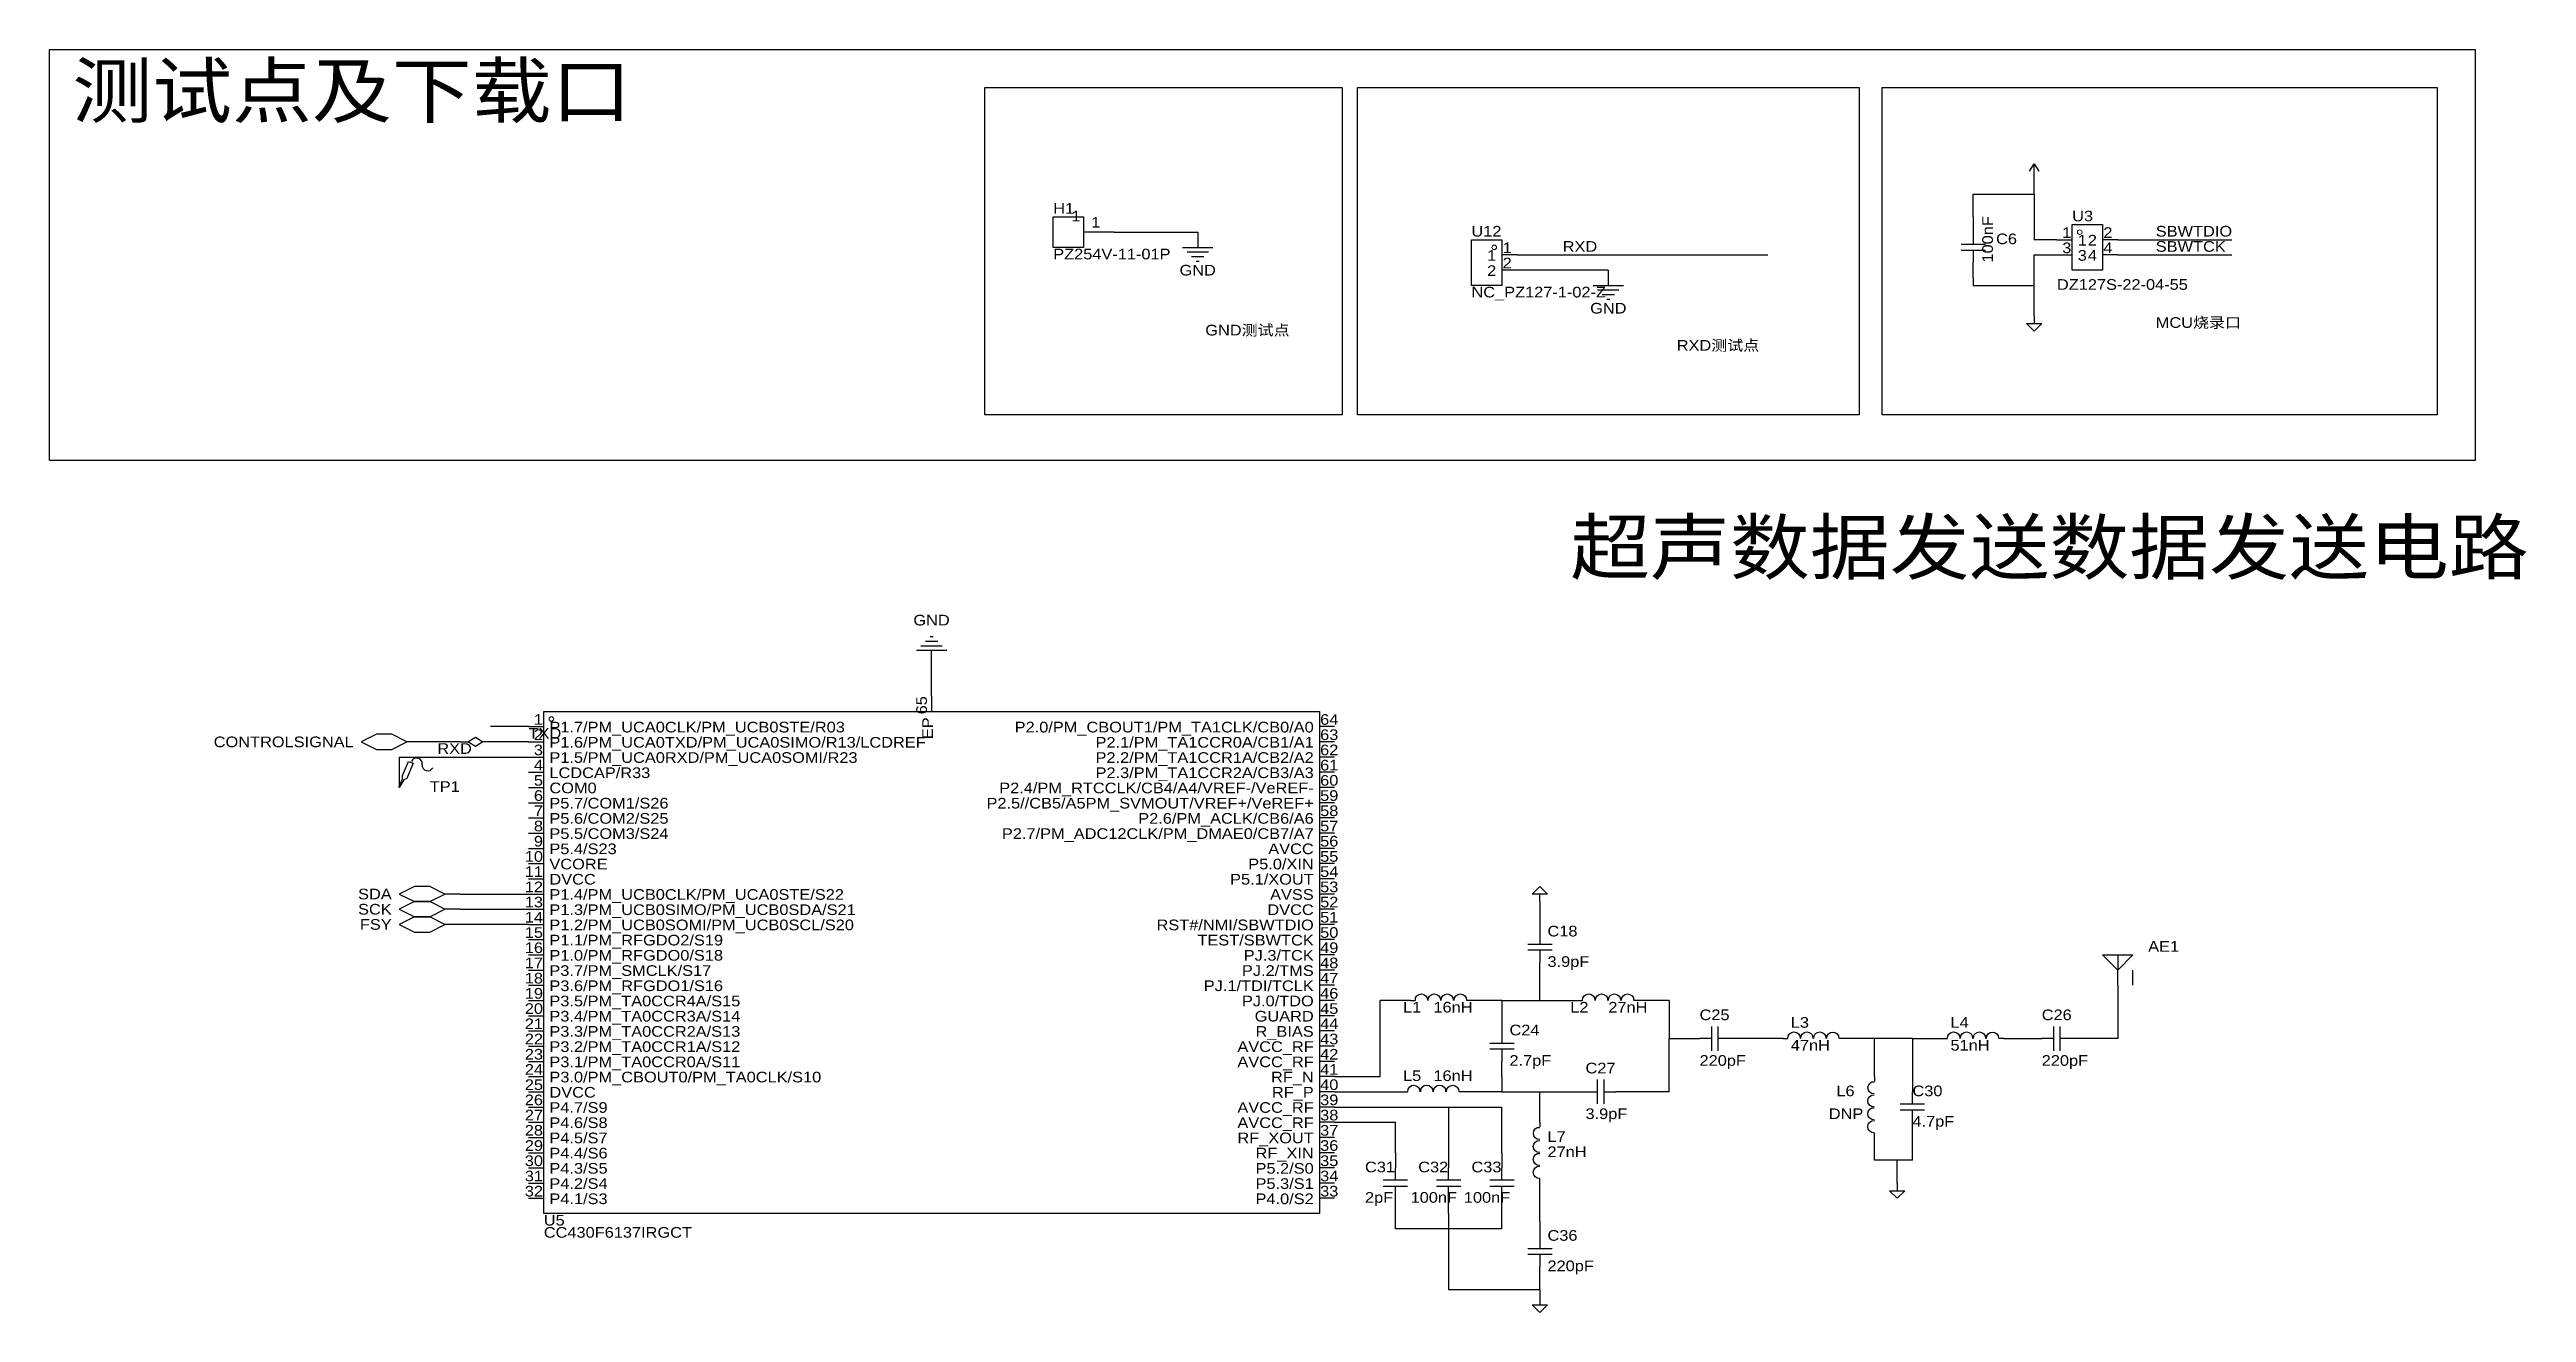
# Model space of a CAD drawing. Header units: millimetres. Extents: x 9 to 423, y 83 to 293.
import ezdxf
from ezdxf.enums import TextEntityAlignment as Align

# ---------------------------------------------------------------- set-up
doc = ezdxf.new("R2010")
doc.units = ezdxf.units.MM
doc.header["$MEASUREMENT"] = 0
doc.styles.get("Standard").update_dxf_attribs({"font": 'arial.ttf'})

msp = doc.modelspace()

# ---------------------------------------------------------------- linework, layer by layer
at = {"color": 1, "true_color": 0x000000}
for points in [[(8.89, 293.37), (414.02, 293.37), (414.02, 224.79), (8.89, 224.79)], [(165.1, 287.02), (224.79, 287.02), (224.79, 232.41), (165.1, 232.41)], [(227.33, 287.02), (311.15, 287.02), (311.15, 232.41), (227.33, 232.41)], [(314.96, 287.02), (407.67, 287.02), (407.67, 232.41), (314.96, 232.41)], [(78.74, 177.8), (80.01, 178.56), (81.28, 177.8), (80.01, 177.04)]]:
    msp.add_lwpolyline(points, close=True, dxfattribs=at)
at = {"color": 1, "true_color": 0xa00000}
for points in [[(339.6, 273.05), (340.36, 274.32)], [(340.36, 271.78), (340.36, 274.32)], [(340.36, 274.32), (341.12, 273.05)], [(328.17, 260.86), (332.23, 260.86)], [(330.2, 262.89), (330.2, 260.86)], [(198.12, 260.35), (203.2, 260.35)], [(198.88, 259.59), (202.44, 259.59)], [(199.64, 258.83), (201.68, 258.83)], [(200.41, 258.06), (200.91, 258.06)], [(332.23, 259.84), (328.17, 259.84)], [(330.2, 259.84), (330.2, 257.81)], [(266.7, 254), (271.78, 254)], [(267.46, 253.24), (271.02, 253.24)], [(268.22, 252.48), (270.26, 252.48)], [(268.99, 251.71), (269.49, 251.71)], [(340.36, 248.92), (340.36, 247.65), (341.63, 247.65), (340.36, 246.38), (339.09, 247.65), (340.36, 247.65)], [(157.23, 194.56), (155.19, 194.56)], [(156.46, 195.33), (155.96, 195.33)], [(158.75, 193.04), (153.67, 193.04)], [(157.99, 193.8), (154.43, 193.8)], [(257.81, 151.13), (257.81, 152.4), (256.54, 152.4), (257.81, 153.67), (259.08, 152.4), (257.81, 152.4)], [(257.81, 146.05), (257.81, 144.02)], [(255.78, 144.02), (259.84, 144.02)], [(259.84, 143), (255.78, 143)], [(257.81, 143), (257.81, 140.97)], [(354.33, 139.7), (351.79, 142.24)], [(351.79, 142.24), (354.33, 142.24), (356.87, 142.24)], [(356.87, 142.24), (354.33, 139.7)], [(354.33, 142.24), (354.33, 139.7)], [(237.01, 134.64), (237.06, 135.05), (237.28, 135.41), (237.62, 135.65), (238.02, 135.73), (238.43, 135.64), (238.77, 135.41), (238.99, 135.05), (239.03, 134.63)], [(239.17, 134.64), (239.21, 135.05), (239.43, 135.41), (239.77, 135.65), (240.18, 135.73), (240.58, 135.65), (240.92, 135.41), (241.14, 135.05), (241.19, 134.64)], [(241.32, 134.64), (241.37, 135.05), (241.58, 135.41), (241.93, 135.65), (242.33, 135.73), (242.73, 135.65), (243.07, 135.41), (243.29, 135.05), (243.34, 134.64)], [(243.51, 134.64), (243.56, 135.05), (243.78, 135.4), (244.12, 135.63), (244.52, 135.71), (244.92, 135.63), (245.26, 135.4), (245.48, 135.05), (245.53, 134.63)], [(264.95, 134.64), (265, 135.05), (265.22, 135.41), (265.56, 135.65), (265.96, 135.73), (266.37, 135.64), (266.71, 135.41), (266.93, 135.05), (266.97, 134.63)], [(267.11, 134.64), (267.15, 135.05), (267.37, 135.41), (267.71, 135.65), (268.12, 135.73), (268.52, 135.65), (268.86, 135.41), (269.08, 135.05), (269.13, 134.64)], [(269.26, 134.64), (269.31, 135.05), (269.52, 135.41), (269.87, 135.65), (270.27, 135.73), (270.67, 135.65), (271.01, 135.41), (271.23, 135.05), (271.28, 134.64)], [(271.45, 134.64), (271.5, 135.05), (271.72, 135.4), (272.06, 135.63), (272.46, 135.71), (272.86, 135.63), (273.2, 135.4), (273.42, 135.05), (273.47, 134.63)], [(251.46, 129.54), (251.46, 127.51)], [(286.51, 128.27), (284.48, 128.27)], [(286.51, 126.24), (286.51, 130.3)], [(287.53, 130.3), (287.53, 126.24)], [(289.56, 128.27), (287.53, 128.27)], [(299.24, 128.29), (299.29, 128.7), (299.51, 129.06), (299.85, 129.3), (300.25, 129.38), (300.66, 129.29), (301, 129.06), (301.22, 128.7), (301.26, 128.28)], [(301.4, 128.29), (301.44, 128.7), (301.66, 129.06), (302, 129.3), (302.41, 129.38), (302.81, 129.3), (303.15, 129.06), (303.37, 128.7), (303.42, 128.29)], [(303.55, 128.29), (303.6, 128.7), (303.81, 129.06), (304.16, 129.3), (304.56, 129.38), (304.96, 129.3), (305.3, 129.06), (305.52, 128.7), (305.57, 128.29)], [(305.74, 128.29), (305.79, 128.7), (306.01, 129.05), (306.35, 129.28), (306.75, 129.36), (307.15, 129.28), (307.49, 129.05), (307.71, 128.7), (307.76, 128.28)], [(325.91, 128.29), (325.96, 128.7), (326.18, 129.06), (326.52, 129.3), (326.92, 129.38), (327.33, 129.29), (327.67, 129.06), (327.89, 128.7), (327.93, 128.28)], [(328.07, 128.29), (328.11, 128.7), (328.33, 129.06), (328.67, 129.3), (329.08, 129.38), (329.48, 129.3), (329.82, 129.06), (330.04, 128.7), (330.09, 128.29)], [(330.22, 128.29), (330.27, 128.7), (330.48, 129.06), (330.83, 129.3), (331.23, 129.38), (331.63, 129.3), (331.97, 129.06), (332.19, 128.7), (332.24, 128.29)], [(332.41, 128.29), (332.46, 128.7), (332.68, 129.05), (333.02, 129.28), (333.42, 129.36), (333.82, 129.28), (334.16, 129.05), (334.38, 128.7), (334.43, 128.28)], [(343.66, 128.27), (341.63, 128.27)], [(343.66, 126.24), (343.66, 130.3)], [(344.68, 130.3), (344.68, 126.24)], [(346.71, 128.27), (344.68, 128.27)], [(249.43, 127.51), (253.49, 127.51)], [(253.49, 126.49), (249.43, 126.49)], [(251.46, 126.49), (251.46, 124.46)], [(235.74, 119.4), (235.79, 119.81), (236.01, 120.17), (236.35, 120.41), (236.75, 120.49), (237.16, 120.4), (237.5, 120.17), (237.72, 119.81), (237.76, 119.39)], [(237.9, 119.4), (237.94, 119.81), (238.16, 120.17), (238.5, 120.41), (238.91, 120.49), (239.31, 120.41), (239.65, 120.17), (239.87, 119.81), (239.92, 119.4)], [(240.05, 119.4), (240.1, 119.81), (240.31, 120.17), (240.66, 120.41), (241.06, 120.49), (241.46, 120.41), (241.8, 120.17), (242.02, 119.81), (242.07, 119.4)], [(242.24, 119.4), (242.29, 119.81), (242.51, 120.16), (242.85, 120.39), (243.25, 120.47), (243.65, 120.39), (243.99, 120.16), (244.21, 119.81), (244.26, 119.39)], [(267.46, 117.35), (267.46, 121.41)], [(268.48, 121.41), (268.48, 117.35)], [(313.67, 119.05), (313.26, 119.1), (312.91, 119.32), (312.68, 119.66), (312.6, 120.06), (312.68, 120.46), (312.91, 120.8), (313.26, 121.02), (313.68, 121.07)], [(265.43, 119.38), (267.46, 119.38)], [(268.48, 119.38), (270.51, 119.38)], [(313.67, 116.86), (313.26, 116.91), (312.9, 117.12), (312.66, 117.47), (312.58, 117.87), (312.66, 118.27), (312.9, 118.61), (313.26, 118.83), (313.67, 118.88)], [(313.67, 114.71), (313.26, 114.75), (312.9, 114.97), (312.66, 115.31), (312.58, 115.72), (312.66, 116.12), (312.9, 116.46), (313.26, 116.68), (313.67, 116.73)], [(318.01, 117.35), (322.07, 117.35)], [(322.07, 116.33), (318.01, 116.33)], [(320.04, 117.35), (320.04, 119.38)], [(320.04, 114.3), (320.04, 116.33)], [(257.79, 111.43), (257.38, 111.48), (257.03, 111.7), (256.8, 112.04), (256.72, 112.44), (256.8, 112.84), (257.03, 113.18), (257.38, 113.4), (257.8, 113.45)], [(313.67, 112.55), (313.26, 112.6), (312.9, 112.82), (312.66, 113.16), (312.58, 113.56), (312.67, 113.97), (312.9, 114.31), (313.26, 114.53), (313.68, 114.57)], [(257.79, 109.24), (257.38, 109.29), (257.02, 109.5), (256.78, 109.85), (256.7, 110.25), (256.78, 110.65), (257.02, 110.99), (257.38, 111.21), (257.79, 111.26)], [(257.79, 107.09), (257.38, 107.13), (257.02, 107.35), (256.78, 107.69), (256.7, 108.1), (256.78, 108.5), (257.02, 108.84), (257.38, 109.06), (257.79, 109.11)], [(235.71, 104.65), (231.65, 104.65)], [(231.65, 103.63), (235.71, 103.63)], [(233.68, 104.65), (233.68, 106.68)], [(233.68, 101.6), (233.68, 103.63)], [(244.6, 104.65), (240.54, 104.65)], [(240.54, 103.63), (244.6, 103.63)], [(242.57, 104.65), (242.57, 106.68)], [(242.57, 101.6), (242.57, 103.63)], [(253.49, 104.65), (249.43, 104.65)], [(249.43, 103.63), (253.49, 103.63)], [(251.46, 104.65), (251.46, 106.68)], [(251.46, 101.6), (251.46, 103.63)], [(257.79, 104.93), (257.38, 104.98), (257.02, 105.2), (256.78, 105.54), (256.7, 105.94), (256.79, 106.35), (257.02, 106.69), (257.38, 106.91), (257.8, 106.95)], [(317.5, 104.14), (317.5, 102.87), (318.77, 102.87), (317.5, 101.6), (316.23, 102.87), (317.5, 102.87)], [(257.81, 95.25), (257.81, 93.22)], [(255.78, 93.22), (259.84, 93.22)], [(259.84, 92.2), (255.78, 92.2)], [(257.81, 92.2), (257.81, 90.17)], [(257.81, 85.09), (257.81, 83.82), (259.08, 83.82), (257.81, 82.55), (256.54, 83.82), (257.81, 83.82)]]:
    msp.add_lwpolyline(points, dxfattribs=at)
at = {"color": 1, "true_color": 0x008800}
for points in [[(330.2, 269.24), (340.36, 269.24)], [(330.2, 265.43), (330.2, 269.24)], [(340.36, 269.24), (340.36, 271.78)], [(340.36, 269.24), (340.36, 261.62)], [(186.69, 262.89), (200.66, 262.89)], [(344.17, 261.62), (340.36, 261.62)], [(354.33, 261.62), (373.38, 261.62)], [(254, 259.08), (295.91, 259.08)], [(269.24, 256.54), (254, 256.54)], [(340.36, 254), (340.36, 259.08)], [(340.36, 259.08), (344.17, 259.08)], [(354.33, 259.08), (373.38, 259.08)], [(330.2, 255.27), (330.2, 254)], [(330.2, 254), (340.36, 254)], [(340.36, 248.92), (340.36, 254)], [(156.21, 185.42), (156.21, 190.5)], [(88.9, 180.34), (82.55, 180.34)], [(67.31, 175.26), (67.31, 170.18)], [(67.31, 175.26), (88.9, 175.26)], [(77.47, 177.8), (71.12, 177.8)], [(88.9, 177.8), (82.55, 177.8)], [(77.47, 152.4), (88.9, 152.4)], [(77.47, 149.86), (88.9, 149.86)], [(257.81, 151.13), (257.81, 148.59)], [(88.9, 147.32), (77.47, 147.32)], [(257.81, 134.62), (257.81, 138.43)], [(354.33, 137.16), (354.33, 128.27)], [(236.22, 134.62), (231.14, 134.62)], [(231.14, 121.92), (231.14, 134.62)], [(251.46, 134.62), (246.38, 134.62)], [(251.46, 134.62), (251.46, 132.08)], [(251.46, 134.62), (257.81, 134.62)], [(257.81, 134.62), (264.16, 134.62)], [(279.4, 134.62), (274.32, 134.62)], [(279.4, 134.62), (279.4, 128.27)], [(279.4, 119.38), (279.4, 128.27)], [(279.4, 128.27), (281.94, 128.27)], [(298.45, 128.27), (292.1, 128.27)], [(313.69, 128.27), (308.61, 128.27)], [(313.69, 121.92), (313.69, 128.27)], [(320.04, 128.27), (313.69, 128.27)], [(320.04, 128.27), (320.04, 121.92)], [(320.04, 128.27), (325.12, 128.27)], [(335.28, 128.27), (339.09, 128.27)], [(354.33, 128.27), (349.25, 128.27)], [(223.52, 121.92), (231.14, 121.92)], [(251.46, 121.92), (251.46, 119.38)], [(223.52, 119.38), (234.95, 119.38)], [(223.52, 116.84), (242.57, 116.84)], [(242.57, 116.84), (242.57, 109.22)], [(242.57, 116.84), (251.46, 116.84)], [(251.46, 119.38), (245.11, 119.38)], [(251.46, 119.38), (257.81, 119.38)], [(251.46, 109.22), (251.46, 116.84)], [(257.81, 114.3), (257.81, 119.38)], [(257.81, 119.38), (262.89, 119.38)], [(279.4, 119.38), (273.05, 119.38)], [(223.52, 114.3), (233.68, 114.3)], [(233.68, 109.22), (233.68, 114.3)], [(313.69, 107.95), (313.69, 111.76)], [(320.04, 107.95), (320.04, 111.76)], [(317.5, 107.95), (313.69, 107.95)], [(320.04, 107.95), (317.5, 107.95)], [(317.5, 104.14), (317.5, 107.95)], [(257.81, 97.79), (257.81, 104.14)], [(233.68, 96.52), (233.68, 99.06)], [(242.57, 96.52), (233.68, 96.52)], [(242.57, 99.06), (242.57, 96.52)], [(242.57, 96.52), (242.57, 86.36)], [(251.46, 96.52), (242.57, 96.52)], [(251.46, 96.52), (251.46, 99.06)], [(257.81, 86.36), (257.81, 87.63)], [(242.57, 86.36), (257.81, 86.36)], [(257.81, 86.36), (257.81, 85.09)]]:
    msp.add_lwpolyline(points, dxfattribs=at)
at = {"color": 1, "true_color": 0xa00000}
for points in [[(181.61, 260.35), (176.53, 260.35), (176.53, 265.43), (181.61, 265.43)], [(251.46, 254), (246.38, 254), (246.38, 261.62), (251.46, 261.62)], [(346.71, 264.16), (351.79, 264.16), (351.79, 256.54), (346.71, 256.54)], [(91.44, 182.88), (220.98, 182.88), (220.98, 99.06), (91.44, 99.06)], [(68.58, 177.8), (66.04, 179.07), (63.5, 179.07), (60.96, 177.8), (63.5, 176.53), (66.04, 176.53)], [(67.31, 170.18), (67.82, 171.7), (67.82, 172.21), (68.83, 174.5), (69.6, 174.24), (68.58, 171.7), (68.07, 171.45)], [(74.93, 152.4), (72.39, 153.67), (69.85, 153.67), (67.31, 152.4), (69.85, 151.13), (72.39, 151.13)], [(74.93, 149.86), (72.39, 151.13), (69.85, 151.13), (67.31, 149.86), (69.85, 148.59), (72.39, 148.59)], [(74.93, 147.32), (72.39, 148.59), (69.85, 148.59), (67.31, 147.32), (69.85, 146.05), (72.39, 146.05)]]:
    msp.add_lwpolyline(points, close=True, dxfattribs=at)
at = {"color": 1, "true_color": 0x880000}
for points in [[(330.2, 265.43), (330.2, 262.89)], [(186.69, 262.89), (181.61, 262.89)], [(200.66, 262.89), (200.66, 260.35)], [(344.17, 261.62), (346.71, 261.62)], [(354.33, 261.62), (351.79, 261.62)], [(254, 259.08), (251.46, 259.08)], [(254, 256.54), (251.46, 256.54)], [(269.24, 256.54), (269.24, 254)], [(330.2, 255.27), (330.2, 257.81)], [(344.17, 259.08), (346.71, 259.08)], [(354.33, 259.08), (351.79, 259.08)], [(156.21, 190.5), (156.21, 193.04)], [(156.21, 185.42), (156.21, 182.88)], [(88.9, 180.34), (91.44, 180.34)], [(223.52, 180.34), (220.98, 180.34)], [(71.12, 177.8), (68.58, 177.8)], [(77.47, 177.8), (78.74, 177.8)], [(82.55, 177.8), (81.28, 177.8)], [(88.9, 177.8), (91.44, 177.8)], [(88.9, 175.26), (91.44, 175.26)], [(223.52, 177.8), (220.98, 177.8)], [(223.52, 175.26), (220.98, 175.26)], [(67.31, 170.18), (67.31, 170.43)], [(88.9, 172.72), (91.44, 172.72)], [(88.9, 170.18), (91.44, 170.18)], [(223.52, 172.72), (220.98, 172.72)], [(223.52, 170.18), (220.98, 170.18)], [(88.9, 167.64), (91.44, 167.64)], [(223.52, 167.64), (220.98, 167.64)], [(88.9, 165.1), (91.44, 165.1)], [(88.9, 162.56), (91.44, 162.56)], [(223.52, 165.1), (220.98, 165.1)], [(223.52, 162.56), (220.98, 162.56)], [(88.9, 160.02), (91.44, 160.02)], [(88.9, 157.48), (91.44, 157.48)], [(223.52, 160.02), (220.98, 160.02)], [(223.52, 157.48), (220.98, 157.48)], [(88.9, 154.94), (91.44, 154.94)], [(223.52, 154.94), (220.98, 154.94)], [(77.47, 152.4), (74.93, 152.4)], [(77.47, 149.86), (74.93, 149.86)], [(88.9, 152.4), (91.44, 152.4)], [(88.9, 149.86), (91.44, 149.86)], [(223.52, 152.4), (220.98, 152.4)], [(223.52, 149.86), (220.98, 149.86)], [(77.47, 147.32), (74.93, 147.32)], [(88.9, 147.32), (91.44, 147.32)], [(223.52, 147.32), (220.98, 147.32)], [(257.81, 148.59), (257.81, 146.05)], [(88.9, 144.78), (91.44, 144.78)], [(88.9, 142.24), (91.44, 142.24)], [(223.52, 144.78), (220.98, 144.78)], [(223.52, 142.24), (220.98, 142.24)], [(257.81, 138.43), (257.81, 140.97)], [(88.9, 139.7), (91.44, 139.7)], [(88.9, 137.16), (91.44, 137.16)], [(223.52, 139.7), (220.98, 139.7)], [(223.52, 137.16), (220.98, 137.16)], [(354.33, 137.16), (354.33, 139.7)], [(356.87, 137.16), (356.87, 139.7)], [(88.9, 134.62), (91.44, 134.62)], [(223.52, 134.62), (220.98, 134.62)], [(236.22, 134.62), (236.98, 134.62)], [(246.38, 134.62), (245.62, 134.62)], [(264.16, 134.62), (264.92, 134.62)], [(274.32, 134.62), (273.56, 134.62)], [(88.9, 132.08), (91.44, 132.08)], [(88.9, 129.54), (91.44, 129.54)], [(223.52, 132.08), (220.98, 132.08)], [(223.52, 129.54), (220.98, 129.54)], [(251.46, 132.08), (251.46, 129.54)], [(281.94, 128.27), (284.48, 128.27)], [(292.1, 128.27), (289.56, 128.27)], [(298.45, 128.27), (299.21, 128.27)], [(308.61, 128.27), (307.85, 128.27)], [(325.12, 128.27), (325.88, 128.27)], [(335.28, 128.27), (334.52, 128.27)], [(339.09, 128.27), (341.63, 128.27)], [(349.25, 128.27), (346.71, 128.27)], [(88.9, 127), (91.44, 127)], [(88.9, 124.46), (91.44, 124.46)], [(223.52, 127), (220.98, 127)], [(223.52, 124.46), (220.98, 124.46)], [(251.46, 121.92), (251.46, 124.46)], [(88.9, 121.92), (91.44, 121.92)], [(223.52, 121.92), (220.98, 121.92)], [(313.69, 121.92), (313.69, 121.16)], [(320.04, 121.92), (320.04, 119.38)], [(88.9, 119.38), (91.44, 119.38)], [(88.9, 116.84), (91.44, 116.84)], [(223.52, 119.38), (220.98, 119.38)], [(223.52, 116.84), (220.98, 116.84)], [(234.95, 119.38), (235.71, 119.38)], [(245.11, 119.38), (244.35, 119.38)], [(262.89, 119.38), (265.43, 119.38)], [(273.05, 119.38), (270.51, 119.38)], [(88.9, 114.3), (91.44, 114.3)], [(88.9, 111.76), (91.44, 111.76)], [(223.52, 114.3), (220.98, 114.3)], [(223.52, 111.76), (220.98, 111.76)], [(257.81, 114.3), (257.81, 113.54)], [(313.69, 111.76), (313.69, 112.52)], [(320.04, 111.76), (320.04, 114.3)], [(88.9, 109.22), (91.44, 109.22)], [(223.52, 109.22), (220.98, 109.22)], [(233.68, 109.22), (233.68, 106.68)], [(242.57, 109.22), (242.57, 106.68)], [(251.46, 109.22), (251.46, 106.68)], [(88.9, 106.68), (91.44, 106.68)], [(88.9, 104.14), (91.44, 104.14)], [(223.52, 106.68), (220.98, 106.68)], [(223.52, 104.14), (220.98, 104.14)], [(257.81, 104.14), (257.81, 104.9)], [(88.9, 101.6), (91.44, 101.6)], [(223.52, 101.6), (220.98, 101.6)], [(233.68, 99.06), (233.68, 101.6)], [(242.57, 99.06), (242.57, 101.6)], [(251.46, 99.06), (251.46, 101.6)], [(257.81, 97.79), (257.81, 95.25)], [(257.81, 87.63), (257.81, 90.17)]]:
    msp.add_lwpolyline(points, dxfattribs=at)
at = {"color": 1, "lineweight": 0, "true_color": 0xa00000}
for centre in [(250.19, 260.35), (347.98, 262.89), (92.71, 181.61)]:
    msp.add_circle(centre, 0.381, dxfattribs=at)
at = {"color": 1, "true_color": 0xa00000}
for centre, radius, start, end in [((70.21, 174.17), 0.928, 348.8182, 519.291), ((72.06, 173.9), 0.94, 174.3595, 333.7498)]:
    msp.add_arc(centre, radius, start, end, dxfattribs=at)

# ---------------------------------------------------------------- texts
at = {"color": 1, "true_color": 0x000000, "width": 1.1}
for s, height, p in [('测试点及下载口', 8.89, (12.7, 279.4)), ('1', 1.78, (182.88, 263.12)), ('1', 1.78, (251.59, 258.85)), ('1', 1.78, (347.65, 260.12)), ('4', 1.78, (351.92, 258.85)), ('2', 1.78, (351.92, 261.39)), ('2', 1.78, (251.59, 256.31)), ('3', 1.78, (347.65, 257.58)), ('MCU烧录口', 1.778, (360.68, 246.38)), ('GND测试点', 1.778, (201.93, 245.11)), ('RXD测试点', 1.778, (280.67, 242.57)), ('超声数据发送数据发送电路', 8.89, (262.89, 203.2)), ('64', 1.778, (221.11, 180.11)), ('P1.7/PM_UCA0CLK/PM_UCB0STE/R03', 1.778, (92.38, 178.84)), ('P1.6/PM_UCA0TXD/PM_UCA0SIMO/R13/LCDREF', 1.778, (92.38, 176.3)), ('63', 1.778, (221.11, 177.57)), ('P1.5/PM_UCA0RXD/PM_UCA0SOMI/R23', 1.778, (92.38, 173.76)), ('62', 1.778, (221.11, 175.03)), ('61', 1.778, (221.11, 172.49)), ('COM0', 1.778, (92.38, 168.68)), ('LCDCAP/R33', 1.778, (92.38, 171.22)), ('59', 1.778, (221.11, 167.41)), ('60', 1.778, (221.11, 169.95)), ('P5.7/COM1/S26', 1.778, (92.38, 166.14)), ('P5.6/COM2/S25', 1.778, (92.38, 163.6)), ('58', 1.778, (221.11, 164.87)), ('P5.5/COM3/S24', 1.778, (92.38, 161.06)), ('57', 1.778, (221.11, 162.33)), ('56', 1.778, (221.11, 159.79)), ('VCORE', 1.778, (92.38, 155.98)), ('P5.4/S23', 1.778, (92.38, 158.52)), ('55', 1.778, (221.11, 157.25)), ('DVCC', 1.778, (92.38, 153.44)), ('P1.4/PM_UCB0CLK/PM_UCA0STE/S22', 1.778, (92.38, 150.9)), ('54', 1.778, (221.11, 154.71)), ('53', 1.778, (221.11, 152.17)), ('P1.3/PM_UCB0SIMO/PM_UCB0SDA/S21', 1.778, (92.38, 148.36)), ('52', 1.778, (221.11, 149.63)), ('51', 1.778, (221.11, 147.09)), ('P1.2/PM_UCB0SOMI/PM_UCB0SCL/S20', 1.778, (92.38, 145.82)), ('P1.1/PM_RFGDO2/S19', 1.778, (92.38, 143.28)), ('50', 1.778, (221.11, 144.55)), ('P1.0/PM_RFGDO0/S18', 1.778, (92.38, 140.74)), ('49', 1.778, (221.11, 142.01)), ('48', 1.778, (221.11, 139.47)), ('P3.7/PM_SMCLK/S17', 1.778, (92.38, 138.2)), ('P3.6/PM_RFGDO1/S16', 1.778, (92.38, 135.66)), ('47', 1.778, (221.11, 136.93)), ('46', 1.778, (221.11, 134.39)), ('P3.5/PM_TA0CCR4A/S15', 1.778, (92.38, 133.12)), ('P3.4/PM_TA0CCR3A/S14', 1.778, (92.38, 130.58)), ('45', 1.778, (221.11, 131.85)), ('P3.3/PM_TA0CCR2A/S13', 1.778, (92.38, 128.04)), ('44', 1.778, (221.11, 129.31)), ('43', 1.778, (221.11, 126.77)), ('P3.2/PM_TA0CCR1A/S12', 1.778, (92.38, 125.5)), ('P3.1/PM_TA0CCR0A/S11', 1.778, (92.38, 122.96)), ('42', 1.778, (221.11, 124.23)), ('P3.0/PM_CBOUT0/PM_TA0CLK/S10', 1.778, (92.38, 120.42)), ('DVCC', 1.778, (92.38, 117.88)), ('41', 1.778, (221.11, 121.69)), ('40', 1.778, (221.11, 119.15)), ('P4.7/S9', 1.778, (92.38, 115.34)), ('39', 1.778, (221.11, 116.61)), ('38', 1.778, (221.11, 114.07)), ('P4.6/S8', 1.778, (92.38, 112.8)), ('P4.5/S7', 1.778, (92.38, 110.26)), ('37', 1.778, (221.11, 111.53)), ('P4.4/S6', 1.778, (92.38, 107.72)), ('P4.3/S5', 1.778, (92.38, 105.18)), ('36', 1.778, (221.11, 108.99)), ('35', 1.778, (221.11, 106.45)), ('P4.2/S4', 1.778, (92.38, 102.64)), ('34', 1.778, (221.11, 103.91)), ('33', 1.778, (221.11, 101.37)), ('P4.1/S3', 1.778, (92.38, 100.1))]:
    msp.add_text(s, height=height, dxfattribs=at).set_placement(p, align=Align.BOTTOM_LEFT)
at = {"color": 1, "true_color": 0x000080, "width": 1.1}
for s, p in [('H1', (176.53, 265.43)), ('U3', (346.71, 264.16)), ('U12', (246.38, 261.62)), ('C6', (334.01, 260.35)), ('PZ254V-11-01P', (176.53, 257.81)), ('NC_PZ127-1-02-Z', (246.38, 251.46)), ('DZ127S-22-04-55', (344.17, 252.73)), ('TP1', (72.39, 168.91)), ('C18', (259.08, 144.78)), ('3.9pF', (259.08, 139.7)), ('AE1', (359.41, 142.24)), ('L1', (234.95, 132.08)), ('16nH', (240.03, 132.08)), ('L2', (262.89, 132.08)), ('27nH', (269.24, 132.08)), ('C25', (284.48, 130.81)), ('C26', (341.63, 130.81)), ('C24', (252.73, 128.27)), ('L3', (299.72, 129.54)), ('L4', (326.39, 129.54)), ('2.7pF', (252.73, 123.19)), ('C27', (265.43, 121.92)), ('220pF', (284.48, 123.19)), ('47nH', (299.72, 125.73)), ('51nH', (326.39, 125.73)), ('220pF', (341.63, 123.19)), ('L5', (234.95, 120.65)), ('16nH', (240.03, 120.65)), ('L6', (307.34, 118.11)), ('C30', (320.04, 118.11)), ('3.9pF', (265.43, 114.3)), ('DNP', (306.07, 114.3)), ('L7', (259.08, 110.49)), ('4.7pF', (320.04, 113.03)), ('C31', (228.6, 105.41)), ('C32', (237.49, 105.41)), ('C33', (246.38, 105.41)), ('27nH', (259.08, 107.95)), ('2pF', (228.6, 100.33)), ('100nF', (236.22, 100.33)), ('100nF', (245.11, 100.33)), ('CC430F6137IRGCT', (91.44, 94.49)), ('U5', (91.44, 96.52)), ('C36', (259.08, 93.98)), ('220pF', (259.08, 88.9))]:
    msp.add_text(s, height=1.778, dxfattribs=at).set_placement(p, align=Align.BOTTOM_LEFT)
at = {"color": 1, "true_color": 0x000000, "width": 1.1}
for s, height, p in [('1', 1.78, (181.1, 264.14)), ('3', 1.78, (346.58, 258.85)), ('1', 1.78, (346.58, 261.39)), ('2', 1.78, (350.85, 260.12)), ('2', 1.78, (250.52, 255.04)), ('1', 1.78, (250.52, 257.58)), ('4', 1.78, (350.85, 257.58)), ('1', 1.78, (91.31, 180.11)), ('2', 1.78, (91.31, 177.57)), ('P2.0/PM_CBOUT1/PM_TA1CLK/CB0/A0', 1.778, (220.04, 178.84)), ('P2.1/PM_TA1CCR0A/CB1/A1', 1.778, (220.04, 176.3)), ('4', 1.78, (91.31, 172.49)), ('3', 1.78, (91.31, 175.03)), ('P2.2/PM_TA1CCR1A/CB2/A2', 1.778, (220.04, 173.76)), ('5', 1.78, (91.31, 169.95)), ('6', 1.78, (91.31, 167.41)), ('P2.4/PM_RTCCLK/CB4/A4/VREF-/VeREF-', 1.778, (220.04, 168.68)), ('P2.3/PM_TA1CCR2A/CB3/A3', 1.778, (220.04, 171.22)), ('7', 1.78, (91.31, 164.87)), ('P2.5//CB5/A5PM_SVMOUT/VREF+/VeREF+', 1.778, (220.04, 166.14)), ('P2.6/PM_ACLK/CB6/A6', 1.778, (220.04, 163.6)), ('8', 1.78, (91.31, 162.33)), ('9', 1.78, (91.31, 159.79)), ('P2.7/PM_ADC12CLK/PM_DMAE0/CB7/A7', 1.778, (220.04, 161.06)), ('10', 1.778, (91.31, 157.25)), ('P5.0/XIN', 1.778, (220.04, 155.98)), ('AVCC', 1.778, (220.04, 158.52)), ('11', 1.778, (91.31, 154.71)), ('12', 1.778, (91.31, 152.17)), ('P5.1/XOUT', 1.778, (220.04, 153.44)), ('AVSS', 1.778, (220.04, 150.9)), ('13', 1.778, (91.31, 149.63)), ('14', 1.778, (91.31, 147.09)), ('DVCC', 1.778, (220.04, 148.36)), ('15', 1.778, (91.31, 144.55)), ('RST#/NMI/SBWTDIO', 1.778, (220.04, 145.82)), ('TEST/SBWTCK', 1.778, (220.04, 143.28)), ('16', 1.778, (91.31, 142.01)), ('17', 1.778, (91.31, 139.47)), ('PJ.3/TCK', 1.778, (220.04, 140.74)), ('18', 1.778, (91.31, 136.93)), ('19', 1.778, (91.31, 134.39)), ('PJ.1/TDI/TCLK', 1.778, (220.04, 135.66)), ('PJ.2/TMS', 1.778, (220.04, 138.2)), ('20', 1.778, (91.31, 131.85)), ('PJ.0/TDO', 1.778, (220.04, 133.12)), ('GUARD', 1.778, (220.04, 130.58)), ('21', 1.778, (91.31, 129.31)), ('22', 1.778, (91.31, 126.77)), ('R_BIAS', 1.778, (220.04, 128.04)), ('23', 1.778, (91.31, 124.23)), ('AVCC_RF', 1.778, (220.04, 125.5)), ('AVCC_RF', 1.778, (220.04, 122.96)), ('24', 1.778, (91.31, 121.69)), ('25', 1.778, (91.31, 119.15)), ('RF_N', 1.778, (220.04, 120.42)), ('RF_P', 1.778, (220.04, 117.88)), ('26', 1.778, (91.31, 116.61)), ('27', 1.778, (91.31, 114.07)), ('AVCC_RF', 1.778, (220.04, 115.34)), ('28', 1.778, (91.31, 111.53)), ('AVCC_RF', 1.778, (220.04, 112.8)), ('RF_XOUT', 1.778, (220.04, 110.26)), ('30', 1.778, (91.31, 106.45)), ('29', 1.778, (91.31, 108.99)), ('P5.2/S0', 1.778, (220.04, 105.18)), ('RF_XIN', 1.778, (220.04, 107.72)), ('31', 1.778, (91.31, 103.91)), ('32', 1.778, (91.31, 101.37)), ('P5.3/S1', 1.778, (220.04, 102.64)), ('P4.0/S2', 1.778, (220.04, 100.1))]:
    msp.add_text(s, height=height, dxfattribs=at).set_placement(p, align=Align.BOTTOM_RIGHT)
at = {"color": 1, "true_color": 0x000080, "width": 1.1}
msp.add_text('100nF', height=1.778, rotation=90, dxfattribs=at).set_placement((334.01, 257.81), align=Align.BOTTOM_LEFT)
at = {"color": 1, "true_color": 0x0000ff, "width": 1.1}
for s, p in [('RXD', (261.62, 259.08)), ('SBWTDIO', (360.68, 261.62)), ('SBWTCK', (360.68, 259.08)), ('TXD', (88.9, 177.8)), ('RXD', (73.66, 175.26))]:
    msp.add_text(s, height=1.778, dxfattribs=at).set_placement(p, align=Align.BOTTOM_LEFT)
at = {"color": 1, "true_color": 0x000080, "width": 1.1}
for p in [(200.66, 256.54), (269.24, 250.19), (156.21, 198.12)]:
    msp.add_text('GND', height=1.778, dxfattribs=at).set_placement(p, align=Align.MIDDLE_CENTER)
at = {"color": 1, "true_color": 0x000000, "width": 1.1}
msp.add_text('65', height=1.778, rotation=90, dxfattribs=at).set_placement((155.96, 182.39), align=Align.BOTTOM_LEFT)
at = {"color": 1, "true_color": 0x000080, "width": 1.1}
for s, p in [('CONTROLSIGNAL', (59.69, 177.8)), ('SDA', (66.04, 152.4)), ('SCK', (66.04, 149.86)), ('FSY', (66.04, 147.32))]:
    msp.add_text(s, height=1.778, dxfattribs=at).set_placement(p, align=Align.MIDDLE_RIGHT)
at = {"color": 1, "true_color": 0x000000, "width": 1.1}
msp.add_text('EP', height=1.778, rotation=90, dxfattribs=at).set_placement((156.97, 181.89), align=Align.BOTTOM_RIGHT)

doc.saveas('drawing.dxf')
